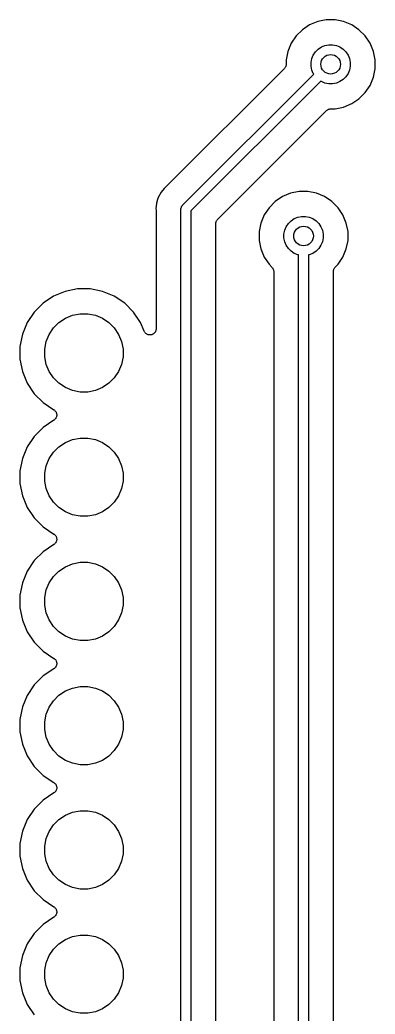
# Model space of a CAD drawing. Extents: x 1.71 to 9.75, y -6.32 to -1.22.
# Drawn here: x 5.953 to 6.239, y -4.639 to -3.839 of the extents above; entities that cross this region are included whole.
import ezdxf

# ---------------------------------------------------------------- set-up
doc = ezdxf.new("R2010")
doc.units = 0
doc.header["$MEASUREMENT"] = 0
doc.layers.add('BLACK', color=7, linetype='CONTINUOUS')

msp = doc.modelspace()

# ---------------------------------------------------------------- linework, layer by layer
at = {"layer": 'BLACK', "linetype": 'CONTINUOUS'}
for p, q in [((6.19257, -3.84063), (6.18607, -3.84332)), ((6.19948, -3.83925), (6.19257, -3.84063)), ((6.20652, -3.83925), (6.19948, -3.83925)), ((6.21343, -3.84063), (6.20652, -3.83925)), ((6.21993, -3.84332), (6.21343, -3.84063)), ((6.18021, -3.84723), (6.17523, -3.85221)), ((6.18607, -3.84332), (6.18021, -3.84723)), ((6.22579, -3.84723), (6.21993, -3.84332)), ((6.23077, -3.85221), (6.22579, -3.84723)), ((6.17523, -3.85221), (6.17132, -3.85807)), ((6.23468, -3.85807), (6.23077, -3.85221)), ((6.16863, -3.86457), (6.16725, -3.87148)), ((6.17132, -3.85807), (6.16863, -3.86457)), ((6.18904, -3.86754), (6.19077, -3.86496)), ((6.19077, -3.86496), (6.19296, -3.86277)), ((6.19296, -3.86277), (6.19554, -3.86104)), ((6.19554, -3.86104), (6.19841, -3.85986)), ((6.19841, -3.85986), (6.20145, -3.85925)), ((6.20145, -3.85925), (6.20455, -3.85925)), ((6.20455, -3.85925), (6.20759, -3.85986)), ((6.20759, -3.85986), (6.21046, -3.86104)), ((6.21046, -3.86104), (6.21304, -3.86277)), ((6.21304, -3.86277), (6.21523, -3.86496)), ((6.21523, -3.86496), (6.21696, -3.86754)), ((6.23737, -3.86457), (6.23468, -3.85807)), ((6.23875, -3.87148), (6.23737, -3.86457)), ((6.16725, -3.87148), (6.16725, -3.87474)), ((6.18725, -3.87345), (6.18786, -3.87041)), ((6.18786, -3.87041), (6.18904, -3.86754)), ((6.21696, -3.86754), (6.21814, -3.87041)), ((6.21814, -3.87041), (6.21875, -3.87345)), ((6.23875, -3.87852), (6.23875, -3.87148)), ((6.16579, -3.87827), (6.07064, -3.97342)), ((6.16608, -3.87791), (6.16579, -3.87827)), ((6.16638, -3.87756), (6.16608, -3.87791)), ((6.16639, -3.87754), (6.16638, -3.87756)), ((6.16641, -3.87752), (6.16639, -3.87754)), ((6.16663, -3.87711), (6.16641, -3.87752)), ((6.16685, -3.87671), (6.16663, -3.87711)), ((6.16686, -3.87668), (6.16685, -3.87671)), ((6.16687, -3.87666), (6.16686, -3.87668)), ((6.167, -3.87622), (6.16687, -3.87666)), ((6.16714, -3.87578), (6.167, -3.87622)), ((6.16715, -3.87575), (6.16714, -3.87578)), ((6.1672, -3.87527), (6.16715, -3.87572)), ((6.16715, -3.87572), (6.16715, -3.87575)), ((6.16725, -3.87481), (6.1672, -3.87527)), ((6.16725, -3.87474), (6.16725, -3.87475)), ((6.16725, -3.87475), (6.16725, -3.87475)), ((6.16725, -3.87475), (6.16725, -3.87475)), ((6.16725, -3.87475), (6.16725, -3.87481)), ((6.18725, -3.87655), (6.18725, -3.87345)), ((6.18786, -3.87959), (6.18725, -3.87655)), ((6.18904, -3.88246), (6.18786, -3.87959)), ((6.21814, -3.87959), (6.21696, -3.88246)), ((6.21875, -3.87655), (6.21814, -3.87959)), ((6.21875, -3.87345), (6.21875, -3.87655)), ((6.23737, -3.88543), (6.23875, -3.87852)), ((6.08391, -3.98843), (6.18938, -3.88296)), ((6.19504, -3.88862), (6.0906, -3.99306)), ((6.18938, -3.88296), (6.18904, -3.88246)), ((6.19554, -3.88896), (6.19504, -3.88862)), ((6.19841, -3.89014), (6.19554, -3.88896)), ((6.21046, -3.88896), (6.20759, -3.89014)), ((6.21304, -3.88723), (6.21046, -3.88896)), ((6.21523, -3.88504), (6.21304, -3.88723)), ((6.21696, -3.88246), (6.21523, -3.88504)), ((6.23468, -3.89193), (6.23737, -3.88543)), ((6.20145, -3.89075), (6.19841, -3.89014)), ((6.20455, -3.89075), (6.20145, -3.89075)), ((6.20759, -3.89014), (6.20455, -3.89075)), ((6.23077, -3.89779), (6.23468, -3.89193)), ((6.21993, -3.90668), (6.22579, -3.90277)), ((6.22579, -3.90277), (6.23077, -3.89779)), ((6.18868, -3.92326), (6.19973, -3.91221)), ((6.19973, -3.91221), (6.19974, -3.9122)), ((6.19974, -3.9122), (6.19978, -3.91216)), ((6.19974, -3.9122), (6.19974, -3.9122)), ((6.19974, -3.9122), (6.19974, -3.9122)), ((6.19978, -3.91216), (6.20014, -3.91187)), ((6.20014, -3.91187), (6.2005, -3.91158)), ((6.2005, -3.91158), (6.20052, -3.91157)), ((6.20052, -3.91157), (6.20054, -3.91155)), ((6.20054, -3.91155), (6.20095, -3.91134)), ((6.20095, -3.91134), (6.20136, -3.91113)), ((6.20136, -3.91113), (6.20138, -3.91112)), ((6.20138, -3.91112), (6.20141, -3.91111)), ((6.20141, -3.91111), (6.20185, -3.91098)), ((6.20185, -3.91098), (6.20229, -3.91084)), ((6.20229, -3.91084), (6.20232, -3.91084)), ((6.20232, -3.91084), (6.20234, -3.91083)), ((6.20234, -3.91083), (6.20281, -3.91079)), ((6.20281, -3.91079), (6.20326, -3.91075)), ((6.20326, -3.91075), (6.20652, -3.91075)), ((6.20652, -3.91075), (6.21343, -3.90937)), ((6.21343, -3.90937), (6.21993, -3.90668)), ((6.11206, -3.99988), (6.18868, -3.92326)), ((6.18868, -3.92326), (6.18868, -3.92326)), ((6.06895, -3.97507), (6.06655, -3.978)), ((6.06955, -3.97435), (6.06895, -3.97507)), ((6.06895, -3.97507), (6.06895, -3.97507)), ((6.07027, -3.97375), (6.06955, -3.97435)), ((6.07042, -3.9736), (6.07027, -3.97375)), ((6.07059, -3.97347), (6.07042, -3.9736)), ((6.07064, -3.97342), (6.07059, -3.97347)), ((6.06381, -3.98386), (6.06295, -3.9867)), ((6.06432, -3.98217), (6.06381, -3.98386)), ((6.06381, -3.98386), (6.06381, -3.98386)), ((6.06655, -3.978), (6.06432, -3.98217)), ((6.16427, -3.98152), (6.15841, -3.98543)), ((6.17077, -3.97883), (6.16427, -3.98152)), ((6.17768, -3.97745), (6.17077, -3.97883)), ((6.18472, -3.97745), (6.17768, -3.97745)), ((6.19163, -3.97883), (6.18472, -3.97745)), ((6.19813, -3.98152), (6.19163, -3.97883)), ((6.20399, -3.98543), (6.19813, -3.98152)), ((6.06295, -3.9867), (6.06248, -3.9914)), ((6.06248, -3.9914), (6.06258, -3.99233)), ((6.06258, -3.99233), (6.06258, -3.9924)), ((6.06258, -3.9924), (6.06258, -3.99262)), ((6.06258, -3.99262), (6.0626, -3.99282)), ((6.0626, -3.99282), (6.0626, -4.08786)), ((6.08258, -3.9914), (6.08266, -3.99062)), ((6.0826, -3.9916), (6.08258, -3.9914)), ((6.0826, -5.12354), (6.0826, -3.9916)), ((6.08266, -3.99062), (6.08289, -3.98986)), ((6.08289, -3.98986), (6.08312, -3.98942)), ((6.08312, -3.98942), (6.08326, -3.98917)), ((6.08326, -3.98917), (6.08376, -3.98856)), ((6.08376, -3.98856), (6.08391, -3.98843)), ((6.0906, -3.99306), (6.0906, -5.125)), ((6.15343, -3.99041), (6.14952, -3.99627)), ((6.15841, -3.98543), (6.15343, -3.99041)), ((6.20897, -3.99041), (6.20399, -3.98543)), ((6.21288, -3.99627), (6.20897, -3.99041)), ((6.111, -4.00144), (6.11123, -4.00104)), ((6.11123, -4.00104), (6.11145, -4.00063)), ((6.11145, -4.00063), (6.11146, -4.00061)), ((6.11146, -4.00061), (6.11147, -4.00059)), ((6.11147, -4.00059), (6.11177, -4.00023)), ((6.11177, -4.00023), (6.11206, -3.99988)), ((6.14952, -3.99627), (6.14683, -4.00277)), ((6.16897, -4.00316), (6.17116, -4.00097)), ((6.17116, -4.00097), (6.17374, -3.99924)), ((6.17374, -3.99924), (6.17661, -3.99806)), ((6.17661, -3.99806), (6.17965, -3.99745)), ((6.17965, -3.99745), (6.18275, -3.99745)), ((6.18275, -3.99745), (6.18579, -3.99806)), ((6.18579, -3.99806), (6.18866, -3.99924)), ((6.18866, -3.99924), (6.19124, -4.00097)), ((6.19124, -4.00097), (6.19343, -4.00316)), ((6.21557, -4.00277), (6.21288, -3.99627)), ((6.1106, -4.00334), (6.11065, -4.00288)), ((6.1106, -4.00339), (6.1106, -4.00334)), ((6.1106, -4.0034), (6.1106, -4.00339)), ((6.1106, -4.00339), (6.1106, -4.00339)), ((6.1106, -4.00341), (6.1106, -4.0034)), ((6.1106, -5.12378), (6.1106, -4.00341)), ((6.11065, -4.00288), (6.1107, -4.00242)), ((6.1107, -4.00242), (6.11071, -4.0024)), ((6.11071, -4.00237), (6.11085, -4.00193)), ((6.11071, -4.0024), (6.11071, -4.00237)), ((6.11085, -4.00193), (6.11098, -4.00149)), ((6.11098, -4.00149), (6.111, -4.00147)), ((6.111, -4.00147), (6.111, -4.00144)), ((6.14683, -4.00277), (6.14545, -4.00968)), ((6.16545, -4.01165), (6.16606, -4.00861)), ((6.16606, -4.00861), (6.16724, -4.00574)), ((6.16724, -4.00574), (6.16897, -4.00316)), ((6.19343, -4.00316), (6.19516, -4.00574)), ((6.19516, -4.00574), (6.19634, -4.00861)), ((6.19634, -4.00861), (6.19695, -4.01165)), ((6.21695, -4.00968), (6.21557, -4.00277)), ((6.14545, -4.00968), (6.14545, -4.01672)), ((6.14545, -4.01672), (6.14683, -4.02363)), ((6.16545, -4.01475), (6.16545, -4.01165)), ((6.16606, -4.01779), (6.16545, -4.01475)), ((6.19695, -4.01475), (6.19634, -4.01779)), ((6.19695, -4.01165), (6.19695, -4.01475)), ((6.21557, -4.02363), (6.21695, -4.01672)), ((6.21695, -4.01672), (6.21695, -4.00968)), ((6.14683, -4.02363), (6.14952, -4.03013)), ((6.16724, -4.02066), (6.16606, -4.01779)), ((6.16897, -4.02324), (6.16724, -4.02066)), ((6.17116, -4.02543), (6.16897, -4.02324)), ((6.19343, -4.02324), (6.19124, -4.02543)), ((6.19516, -4.02066), (6.19343, -4.02324)), ((6.19634, -4.01779), (6.19516, -4.02066)), ((6.21288, -4.03013), (6.21557, -4.02363)), ((6.14952, -4.03013), (6.15343, -4.03599)), ((6.17374, -4.02716), (6.17116, -4.02543)), ((6.17661, -4.02834), (6.17374, -4.02716)), ((6.1772, -4.02846), (6.17661, -4.02834)), ((6.1772, -4.8458), (6.1772, -4.02846)), ((6.18579, -4.02834), (6.1852, -4.02846)), ((6.1852, -4.02846), (6.1852, -4.84434)), ((6.18866, -4.02716), (6.18579, -4.02834)), ((6.19124, -4.02543), (6.18866, -4.02716)), ((6.20897, -4.03599), (6.21288, -4.03013)), ((6.15343, -4.03599), (6.15574, -4.03829)), ((6.15574, -4.03829), (6.15575, -4.0383)), ((6.15575, -4.0383), (6.15575, -4.0383)), ((6.15575, -4.0383), (6.15575, -4.0383)), ((6.15575, -4.0383), (6.15578, -4.03834)), ((6.15578, -4.03834), (6.15607, -4.0387)), ((6.15607, -4.0387), (6.15636, -4.03906)), ((6.15636, -4.03906), (6.15638, -4.03908)), ((6.15638, -4.03908), (6.15639, -4.0391)), ((6.15639, -4.0391), (6.15661, -4.03951)), ((6.15661, -4.03951), (6.15682, -4.03992)), ((6.15682, -4.03992), (6.15683, -4.03995)), ((6.15683, -4.03995), (6.15684, -4.03997)), ((6.15684, -4.03997), (6.15697, -4.04041)), ((6.15697, -4.04041), (6.1571, -4.04086)), ((6.1571, -4.04086), (6.15711, -4.04088)), ((6.15711, -4.04088), (6.15711, -4.04091)), ((6.15711, -4.04091), (6.15715, -4.04137)), ((6.20525, -4.0413), (6.2053, -4.04084)), ((6.2053, -4.04084), (6.20531, -4.04081)), ((6.20531, -4.04079), (6.20545, -4.04035)), ((6.20531, -4.04081), (6.20531, -4.04079)), ((6.20545, -4.04035), (6.20558, -4.0399)), ((6.20558, -4.0399), (6.2056, -4.03988)), ((6.2056, -4.03986), (6.20583, -4.03945)), ((6.2056, -4.03988), (6.2056, -4.03986)), ((6.20583, -4.03945), (6.20605, -4.03904)), ((6.20605, -4.03904), (6.20606, -4.03902)), ((6.20606, -4.03902), (6.20607, -4.039)), ((6.20607, -4.039), (6.20637, -4.03865)), ((6.20637, -4.03865), (6.20666, -4.03829)), ((6.20666, -4.03829), (6.20897, -4.03599)), ((6.15715, -4.04137), (6.1572, -4.04183)), ((6.1572, -4.04183), (6.1572, -4.84458)), ((6.2052, -4.04176), (6.20525, -4.0413)), ((6.2052, -4.04181), (6.2052, -4.04176)), ((6.2052, -4.04183), (6.2052, -4.04181)), ((6.2052, -4.04181), (6.2052, -4.04181)), ((6.2052, -4.04181), (6.2052, -4.04181)), ((6.2052, -4.83399), (6.2052, -4.04183)), ((5.99943, -4.0558), (5.98948, -4.05778)), ((6.00957, -4.0558), (5.99943, -4.0558)), ((6.01952, -4.05778), (6.00957, -4.0558)), ((5.98011, -4.06166), (5.97167, -4.0673)), ((5.98948, -4.05778), (5.98011, -4.06166)), ((6.02889, -4.06166), (6.01952, -4.05778)), ((6.03733, -4.0673), (6.02889, -4.06166)), ((5.97167, -4.0673), (5.9645, -4.07447)), ((6.0445, -4.07447), (6.03733, -4.0673)), ((5.9645, -4.07447), (5.95886, -4.08291)), ((5.98442, -4.08284), (5.98958, -4.07939)), ((5.98958, -4.07939), (5.99531, -4.07701)), ((5.99531, -4.07701), (6.0014, -4.0758)), ((6.0014, -4.0758), (6.0076, -4.0758)), ((6.0076, -4.0758), (6.01369, -4.07701)), ((6.01369, -4.07701), (6.01942, -4.07939)), ((6.01942, -4.07939), (6.02458, -4.08284)), ((6.05014, -4.08291), (6.0445, -4.07447)), ((5.95886, -4.08291), (5.95498, -4.09228)), ((5.97659, -4.09238), (5.98004, -4.08722)), ((5.98004, -4.08722), (5.98442, -4.08284)), ((6.02458, -4.08284), (6.02896, -4.08722)), ((6.02896, -4.08722), (6.03241, -4.09238)), ((6.05298, -4.08978), (6.05014, -4.08291)), ((6.06249, -4.0889), (6.06234, -4.08938)), ((6.06254, -4.08843), (6.06249, -4.08889)), ((6.06249, -4.08889), (6.06249, -4.0889)), ((6.06249, -4.0889), (6.06249, -4.0889)), ((6.0626, -4.08793), (6.06254, -4.08843)), ((6.0626, -4.08786), (6.0626, -4.08792)), ((6.0626, -4.08792), (6.0626, -4.08792)), ((6.0626, -4.08792), (6.0626, -4.08792)), ((6.0626, -4.08792), (6.0626, -4.08793)), ((5.95498, -4.09228), (5.953, -4.10223)), ((5.97421, -4.09811), (5.97659, -4.09238)), ((6.03241, -4.09238), (6.03479, -4.09811)), ((6.05321, -4.0902), (6.05298, -4.08978)), ((6.05344, -4.09063), (6.05321, -4.0902)), ((6.05344, -4.09064), (6.05344, -4.09063)), ((6.05344, -4.09063), (6.05344, -4.09063)), ((6.05374, -4.091), (6.05344, -4.09064)), ((6.05405, -4.09139), (6.05374, -4.091)), ((6.05406, -4.09139), (6.05405, -4.09139)), ((6.05443, -4.0917), (6.05406, -4.09139)), ((6.05406, -4.09139), (6.05406, -4.09139)), ((6.0548, -4.09201), (6.05443, -4.0917)), ((6.05481, -4.09201), (6.0548, -4.09201)), ((6.05523, -4.09224), (6.05481, -4.09201)), ((6.05481, -4.09201), (6.05481, -4.09201)), ((6.05566, -4.09247), (6.05523, -4.09224)), ((6.05567, -4.09247), (6.05566, -4.09247)), ((6.05567, -4.09248), (6.05567, -4.09247)), ((6.05612, -4.09261), (6.05567, -4.09248)), ((6.05659, -4.09276), (6.05612, -4.09261)), ((6.0566, -4.09276), (6.05659, -4.09276)), ((6.05707, -4.09281), (6.0566, -4.09276)), ((6.0566, -4.09276), (6.0566, -4.09276)), ((6.05757, -4.09286), (6.05707, -4.09281)), ((6.05805, -4.09282), (6.05757, -4.09286)), ((6.05757, -4.09286), (6.05757, -4.09286)), ((6.05757, -4.09286), (6.05757, -4.09286)), ((6.05854, -4.09277), (6.05805, -4.09282)), ((6.05855, -4.09277), (6.05854, -4.09277)), ((6.05854, -4.09277), (6.05854, -4.09277)), ((6.05901, -4.09264), (6.05855, -4.09277)), ((6.05947, -4.0925), (6.05901, -4.09264)), ((6.05948, -4.0925), (6.05947, -4.0925)), ((6.0599, -4.09228), (6.05948, -4.0925)), ((6.05948, -4.0925), (6.05948, -4.0925)), ((6.06034, -4.09205), (6.0599, -4.09228)), ((6.06035, -4.09204), (6.06034, -4.09204)), ((6.06034, -4.09204), (6.06034, -4.09205)), ((6.0607, -4.09175), (6.06035, -4.09204)), ((6.0611, -4.09144), (6.0607, -4.09175)), ((6.06141, -4.09106), (6.0611, -4.09143)), ((6.0611, -4.09143), (6.0611, -4.09143)), ((6.0611, -4.09143), (6.0611, -4.09144)), ((6.06173, -4.09069), (6.06141, -4.09106)), ((6.06196, -4.09026), (6.06173, -4.09068)), ((6.06173, -4.09068), (6.06173, -4.09068)), ((6.06173, -4.09068), (6.06173, -4.09069)), ((6.0622, -4.08983), (6.06196, -4.09026)), ((6.06234, -4.08938), (6.0622, -4.08983)), ((6.0622, -4.08983), (6.0622, -4.08983)), ((6.0622, -4.08983), (6.0622, -4.08983)), ((5.953, -4.10223), (5.953, -4.11237)), ((5.973, -4.1042), (5.97421, -4.09811)), ((5.973, -4.1104), (5.973, -4.1042)), ((6.03479, -4.09811), (6.036, -4.1042)), ((6.036, -4.1042), (6.036, -4.1104)), ((5.953, -4.11237), (5.95498, -4.12232)), ((5.97421, -4.11649), (5.973, -4.1104)), ((6.036, -4.1104), (6.03479, -4.11649)), ((5.97659, -4.12222), (5.97421, -4.11649)), ((6.03479, -4.11649), (6.03241, -4.12222)), ((5.95498, -4.12232), (5.95886, -4.13169)), ((5.98004, -4.12738), (5.97659, -4.12222)), ((5.98442, -4.13176), (5.98004, -4.12738)), ((6.02896, -4.12738), (6.02458, -4.13176)), ((6.03241, -4.12222), (6.02896, -4.12738)), ((5.95886, -4.13169), (5.9645, -4.14013)), ((5.98958, -4.13521), (5.98442, -4.13176)), ((5.99531, -4.13759), (5.98958, -4.13521)), ((6.01942, -4.13521), (6.01369, -4.13759)), ((6.02458, -4.13176), (6.01942, -4.13521)), ((5.9645, -4.14013), (5.97167, -4.1473)), ((6.0014, -4.1388), (5.99531, -4.13759)), ((6.0076, -4.1388), (6.0014, -4.1388)), ((6.01369, -4.13759), (6.0076, -4.1388)), ((5.97167, -4.1473), (5.98042, -4.15314)), ((5.98042, -4.15314), (5.98045, -4.15317)), ((5.98045, -4.15317), (5.98045, -4.15317)), ((5.98045, -4.15317), (5.98045, -4.15317)), ((5.98045, -4.15317), (5.98048, -4.15318)), ((5.98048, -4.15318), (5.98084, -4.15349)), ((5.98115, -4.16086), (5.98078, -4.16116)), ((5.98084, -4.15349), (5.9812, -4.15379)), ((5.98116, -4.16085), (5.98115, -4.16086)), ((5.98117, -4.16084), (5.98116, -4.16085)), ((5.98147, -4.16048), (5.98117, -4.16084)), ((5.9812, -4.15379), (5.98121, -4.1538)), ((5.98121, -4.1538), (5.98122, -4.15381)), ((5.98122, -4.15381), (5.98152, -4.15418)), ((5.98178, -4.16011), (5.98147, -4.16048)), ((5.98152, -4.15418), (5.98182, -4.15455)), ((5.98179, -4.16009), (5.98178, -4.1601)), ((5.98178, -4.1601), (5.98178, -4.16011)), ((5.98202, -4.15967), (5.98179, -4.16009)), ((5.98182, -4.15455), (5.98182, -4.15456)), ((5.98182, -4.15456), (5.98183, -4.15457)), ((5.98183, -4.15457), (5.98205, -4.15499)), ((5.98224, -4.15925), (5.98202, -4.15967)), ((5.98205, -4.15499), (5.98227, -4.15541)), ((5.98225, -4.15924), (5.98224, -4.15925)), ((5.98239, -4.15877), (5.98225, -4.15923)), ((5.98225, -4.15923), (5.98225, -4.15924)), ((5.98227, -4.15541), (5.98227, -4.15543)), ((5.98227, -4.15543), (5.98228, -4.15544)), ((5.98228, -4.15544), (5.98241, -4.15589)), ((5.98254, -4.15832), (5.98239, -4.15877)), ((5.98241, -4.15589), (5.98255, -4.15635)), ((5.98259, -4.15782), (5.98254, -4.15829)), ((5.98254, -4.15829), (5.98254, -4.15831)), ((5.98254, -4.15831), (5.98254, -4.15832)), ((5.98255, -4.15635), (5.98255, -4.15636)), ((5.98255, -4.15636), (5.98255, -4.15638)), ((5.98255, -4.15638), (5.9826, -4.15685)), ((5.98264, -4.15735), (5.98259, -4.15782)), ((5.9826, -4.15685), (5.98264, -4.15732)), ((5.98264, -4.15732), (5.98264, -4.15733)), ((5.98264, -4.15733), (5.98264, -4.15735)), ((5.97167, -4.1673), (5.9645, -4.17447)), ((5.98042, -4.16146), (5.97167, -4.1673)), ((5.98078, -4.16116), (5.98042, -4.16146)), ((5.9645, -4.17447), (5.95886, -4.18291)), ((5.98958, -4.17939), (5.99531, -4.17701)), ((5.99531, -4.17701), (6.0014, -4.1758)), ((6.0014, -4.1758), (6.0076, -4.1758)), ((6.0076, -4.1758), (6.01369, -4.17701)), ((6.01369, -4.17701), (6.01942, -4.17939)), ((5.95886, -4.18291), (5.95498, -4.19228)), ((5.98004, -4.18722), (5.98442, -4.18284)), ((5.98442, -4.18284), (5.98958, -4.17939)), ((6.01942, -4.17939), (6.02458, -4.18284)), ((6.02458, -4.18284), (6.02896, -4.18722)), ((5.95498, -4.19228), (5.953, -4.20223)), ((5.97421, -4.19811), (5.97659, -4.19238)), ((5.97659, -4.19238), (5.98004, -4.18722)), ((6.02896, -4.18722), (6.03241, -4.19238)), ((6.03241, -4.19238), (6.03479, -4.19811)), ((5.973, -4.2042), (5.97421, -4.19811)), ((6.03479, -4.19811), (6.036, -4.2042)), ((5.953, -4.20223), (5.953, -4.21237)), ((5.973, -4.2104), (5.973, -4.2042)), ((6.036, -4.2042), (6.036, -4.2104)), ((5.953, -4.21237), (5.95498, -4.22232)), ((5.97421, -4.21649), (5.973, -4.2104)), ((5.97659, -4.22222), (5.97421, -4.21649)), ((6.03479, -4.21649), (6.03241, -4.22222)), ((6.036, -4.2104), (6.03479, -4.21649)), ((5.95498, -4.22232), (5.95886, -4.23169)), ((5.98004, -4.22738), (5.97659, -4.22222)), ((6.03241, -4.22222), (6.02896, -4.22738)), ((5.95886, -4.23169), (5.9645, -4.24013)), ((5.98442, -4.23176), (5.98004, -4.22738)), ((5.98958, -4.23521), (5.98442, -4.23176)), ((6.02458, -4.23176), (6.01942, -4.23521)), ((6.02896, -4.22738), (6.02458, -4.23176)), ((5.9645, -4.24013), (5.97167, -4.2473)), ((5.99531, -4.23759), (5.98958, -4.23521)), ((6.0014, -4.2388), (5.99531, -4.23759)), ((6.0076, -4.2388), (6.0014, -4.2388)), ((6.01369, -4.23759), (6.0076, -4.2388)), ((6.01942, -4.23521), (6.01369, -4.23759)), ((5.97167, -4.2473), (5.98042, -4.25314)), ((5.98042, -4.25314), (5.98045, -4.25317)), ((5.98045, -4.25317), (5.98045, -4.25317)), ((5.98045, -4.25317), (5.98045, -4.25317)), ((5.98045, -4.25317), (5.98048, -4.25318)), ((5.98048, -4.25318), (5.98084, -4.25349)), ((5.98084, -4.25349), (5.9812, -4.25379)), ((5.9812, -4.25379), (5.98121, -4.2538)), ((5.98121, -4.2538), (5.98122, -4.25381)), ((5.98122, -4.25381), (5.98152, -4.25418)), ((5.98152, -4.25418), (5.98182, -4.25455)), ((5.98182, -4.25455), (5.98182, -4.25456)), ((5.98182, -4.25456), (5.98183, -4.25457)), ((5.98183, -4.25457), (5.98205, -4.25499)), ((5.98205, -4.25499), (5.98227, -4.25541)), ((5.98227, -4.25541), (5.98227, -4.25543)), ((5.98227, -4.25543), (5.98228, -4.25544)), ((5.98228, -4.25544), (5.98241, -4.25589)), ((5.98241, -4.25589), (5.98255, -4.25635)), ((5.98255, -4.25635), (5.98255, -4.25636)), ((5.98255, -4.25636), (5.98255, -4.25638)), ((5.98255, -4.25638), (5.9826, -4.25685)), ((5.9826, -4.25685), (5.98264, -4.25732)), ((5.98042, -4.26146), (5.97167, -4.2673)), ((5.98078, -4.26116), (5.98042, -4.26146)), ((5.98115, -4.26086), (5.98078, -4.26116)), ((5.98116, -4.26085), (5.98115, -4.26086)), ((5.98117, -4.26084), (5.98116, -4.26085)), ((5.98147, -4.26048), (5.98117, -4.26084)), ((5.98178, -4.26011), (5.98147, -4.26048)), ((5.98179, -4.26009), (5.98178, -4.2601)), ((5.98178, -4.2601), (5.98178, -4.26011)), ((5.98202, -4.25967), (5.98179, -4.26009)), ((5.98224, -4.25925), (5.98202, -4.25967)), ((5.98225, -4.25924), (5.98224, -4.25925)), ((5.98239, -4.25877), (5.98225, -4.25923)), ((5.98225, -4.25923), (5.98225, -4.25924)), ((5.98254, -4.25832), (5.98239, -4.25877)), ((5.98259, -4.25782), (5.98254, -4.25829)), ((5.98254, -4.25829), (5.98254, -4.25831)), ((5.98254, -4.25831), (5.98254, -4.25832)), ((5.98264, -4.25735), (5.98259, -4.25782)), ((5.98264, -4.25732), (5.98264, -4.25733)), ((5.98264, -4.25733), (5.98264, -4.25735)), ((5.97167, -4.2673), (5.9645, -4.27447)), ((5.9645, -4.27447), (5.95886, -4.28291)), ((5.98442, -4.28284), (5.98958, -4.27939)), ((5.98958, -4.27939), (5.99531, -4.27701)), ((5.99531, -4.27701), (6.0014, -4.2758)), ((6.0014, -4.2758), (6.0076, -4.2758)), ((6.0076, -4.2758), (6.01369, -4.27701)), ((6.01369, -4.27701), (6.01942, -4.27939)), ((6.01942, -4.27939), (6.02458, -4.28284)), ((5.95886, -4.28291), (5.95498, -4.29228)), ((5.97659, -4.29238), (5.98004, -4.28722)), ((5.98004, -4.28722), (5.98442, -4.28284)), ((6.02458, -4.28284), (6.02896, -4.28722)), ((6.02896, -4.28722), (6.03241, -4.29238)), ((5.95498, -4.29228), (5.953, -4.30223)), ((5.97421, -4.29811), (5.97659, -4.29238)), ((6.03241, -4.29238), (6.03479, -4.29811)), ((5.953, -4.30223), (5.953, -4.31237)), ((5.973, -4.3042), (5.97421, -4.29811)), ((5.973, -4.3104), (5.973, -4.3042)), ((6.03479, -4.29811), (6.036, -4.3042)), ((6.036, -4.3042), (6.036, -4.3104)), ((5.953, -4.31237), (5.95498, -4.32232)), ((5.97421, -4.31649), (5.973, -4.3104)), ((6.036, -4.3104), (6.03479, -4.31649)), ((5.97659, -4.32222), (5.97421, -4.31649)), ((6.03479, -4.31649), (6.03241, -4.32222)), ((5.95498, -4.32232), (5.95886, -4.33169)), ((5.98004, -4.32738), (5.97659, -4.32222)), ((5.98442, -4.33176), (5.98004, -4.32738)), ((6.02896, -4.32738), (6.02458, -4.33176)), ((6.03241, -4.32222), (6.02896, -4.32738)), ((5.95886, -4.33169), (5.9645, -4.34013)), ((5.98958, -4.33521), (5.98442, -4.33176)), ((5.99531, -4.33759), (5.98958, -4.33521)), ((6.01942, -4.33521), (6.01369, -4.33759)), ((6.02458, -4.33176), (6.01942, -4.33521)), ((5.9645, -4.34013), (5.97167, -4.3473)), ((6.0014, -4.3388), (5.99531, -4.33759)), ((6.0076, -4.3388), (6.0014, -4.3388)), ((6.01369, -4.33759), (6.0076, -4.3388)), ((5.97167, -4.3473), (5.98042, -4.35314)), ((5.98042, -4.35314), (5.98045, -4.35317)), ((5.98078, -4.36116), (5.98042, -4.36146)), ((5.98045, -4.35317), (5.98045, -4.35317)), ((5.98045, -4.35317), (5.98045, -4.35317)), ((5.98045, -4.35317), (5.98048, -4.35318)), ((5.98048, -4.35318), (5.98084, -4.35349)), ((5.98115, -4.36086), (5.98078, -4.36116)), ((5.98084, -4.35349), (5.9812, -4.35379)), ((5.98116, -4.36085), (5.98115, -4.36086)), ((5.98117, -4.36084), (5.98116, -4.36085)), ((5.98147, -4.36048), (5.98117, -4.36084)), ((5.9812, -4.35379), (5.98121, -4.3538)), ((5.98121, -4.3538), (5.98122, -4.35381)), ((5.98122, -4.35381), (5.98152, -4.35418)), ((5.98178, -4.36011), (5.98147, -4.36048)), ((5.98152, -4.35418), (5.98182, -4.35455)), ((5.98179, -4.36009), (5.98178, -4.3601)), ((5.98178, -4.3601), (5.98178, -4.36011)), ((5.98202, -4.35967), (5.98179, -4.36009)), ((5.98182, -4.35455), (5.98182, -4.35456)), ((5.98182, -4.35456), (5.98183, -4.35457)), ((5.98183, -4.35457), (5.98205, -4.35499)), ((5.98224, -4.35925), (5.98202, -4.35967)), ((5.98205, -4.35499), (5.98227, -4.35541)), ((5.98225, -4.35924), (5.98224, -4.35925)), ((5.98239, -4.35877), (5.98225, -4.35923)), ((5.98225, -4.35923), (5.98225, -4.35924)), ((5.98227, -4.35541), (5.98227, -4.35543)), ((5.98227, -4.35543), (5.98228, -4.35544)), ((5.98228, -4.35544), (5.98241, -4.35589)), ((5.98254, -4.35832), (5.98239, -4.35877)), ((5.98241, -4.35589), (5.98255, -4.35635)), ((5.98259, -4.35782), (5.98254, -4.35829)), ((5.98254, -4.35829), (5.98254, -4.35831)), ((5.98254, -4.35831), (5.98254, -4.35832)), ((5.98255, -4.35635), (5.98255, -4.35636)), ((5.98255, -4.35636), (5.98255, -4.35638)), ((5.98255, -4.35638), (5.9826, -4.35685)), ((5.98264, -4.35735), (5.98259, -4.35782)), ((5.9826, -4.35685), (5.98264, -4.35732)), ((5.98264, -4.35732), (5.98264, -4.35733)), ((5.98264, -4.35733), (5.98264, -4.35735)), ((5.97167, -4.3673), (5.9645, -4.37447)), ((5.98042, -4.36146), (5.97167, -4.3673)), ((5.9645, -4.37447), (5.95886, -4.38291)), ((5.98958, -4.37939), (5.99531, -4.37701)), ((5.99531, -4.37701), (6.0014, -4.3758)), ((6.0014, -4.3758), (6.0076, -4.3758)), ((6.0076, -4.3758), (6.01369, -4.37701)), ((6.01369, -4.37701), (6.01942, -4.37939)), ((5.95886, -4.38291), (5.95498, -4.39228)), ((5.98004, -4.38722), (5.98442, -4.38284)), ((5.98442, -4.38284), (5.98958, -4.37939)), ((6.01942, -4.37939), (6.02458, -4.38284)), ((6.02458, -4.38284), (6.02896, -4.38722)), ((5.95498, -4.39228), (5.953, -4.40223)), ((5.97421, -4.39811), (5.97659, -4.39238)), ((5.97659, -4.39238), (5.98004, -4.38722)), ((6.02896, -4.38722), (6.03241, -4.39238)), ((6.03241, -4.39238), (6.03479, -4.39811)), ((5.973, -4.4042), (5.97421, -4.39811)), ((6.03479, -4.39811), (6.036, -4.4042)), ((5.953, -4.40223), (5.953, -4.41237)), ((5.973, -4.4104), (5.973, -4.4042)), ((6.036, -4.4042), (6.036, -4.4104)), ((5.953, -4.41237), (5.95498, -4.42232)), ((5.97421, -4.41649), (5.973, -4.4104)), ((5.97659, -4.42222), (5.97421, -4.41649)), ((6.03479, -4.41649), (6.03241, -4.42222)), ((6.036, -4.4104), (6.03479, -4.41649)), ((5.95498, -4.42232), (5.95886, -4.43169)), ((5.98004, -4.42738), (5.97659, -4.42222)), ((6.03241, -4.42222), (6.02896, -4.42738)), ((5.95886, -4.43169), (5.9645, -4.44013)), ((5.98442, -4.43176), (5.98004, -4.42738)), ((5.98958, -4.43521), (5.98442, -4.43176)), ((6.02458, -4.43176), (6.01942, -4.43521)), ((6.02896, -4.42738), (6.02458, -4.43176)), ((5.9645, -4.44013), (5.97167, -4.4473)), ((5.99531, -4.43759), (5.98958, -4.43521)), ((6.0014, -4.4388), (5.99531, -4.43759)), ((6.0076, -4.4388), (6.0014, -4.4388)), ((6.01369, -4.43759), (6.0076, -4.4388)), ((6.01942, -4.43521), (6.01369, -4.43759)), ((5.97167, -4.4473), (5.98042, -4.45314)), ((5.98042, -4.45314), (5.98045, -4.45317)), ((5.98045, -4.45317), (5.98045, -4.45317)), ((5.98045, -4.45317), (5.98045, -4.45317)), ((5.98045, -4.45317), (5.98048, -4.45318)), ((5.98048, -4.45318), (5.98084, -4.45349)), ((5.98084, -4.45349), (5.9812, -4.45379)), ((5.9812, -4.45379), (5.98121, -4.4538)), ((5.98121, -4.4538), (5.98122, -4.45381)), ((5.98122, -4.45381), (5.98152, -4.45418)), ((5.98152, -4.45418), (5.98182, -4.45455)), ((5.98182, -4.45455), (5.98182, -4.45456)), ((5.98182, -4.45456), (5.98183, -4.45457)), ((5.98183, -4.45457), (5.98205, -4.45499)), ((5.98205, -4.45499), (5.98227, -4.45541)), ((5.98227, -4.45541), (5.98227, -4.45543)), ((5.98227, -4.45543), (5.98228, -4.45544)), ((5.98228, -4.45544), (5.98241, -4.45589)), ((5.98241, -4.45589), (5.98255, -4.45635)), ((5.98255, -4.45635), (5.98255, -4.45636)), ((5.98255, -4.45636), (5.98255, -4.45638)), ((5.98255, -4.45638), (5.9826, -4.45685)), ((5.9826, -4.45685), (5.98264, -4.45732)), ((5.98042, -4.46146), (5.97167, -4.4673)), ((5.98078, -4.46116), (5.98042, -4.46146)), ((5.98115, -4.46086), (5.98078, -4.46116)), ((5.98116, -4.46085), (5.98115, -4.46086)), ((5.98117, -4.46084), (5.98116, -4.46085)), ((5.98147, -4.46048), (5.98117, -4.46084)), ((5.98178, -4.46011), (5.98147, -4.46048)), ((5.98179, -4.46009), (5.98178, -4.4601)), ((5.98178, -4.4601), (5.98178, -4.46011)), ((5.98202, -4.45967), (5.98179, -4.46009)), ((5.98224, -4.45925), (5.98202, -4.45967)), ((5.98225, -4.45924), (5.98224, -4.45925)), ((5.98239, -4.45877), (5.98225, -4.45923)), ((5.98225, -4.45923), (5.98225, -4.45924)), ((5.98254, -4.45832), (5.98239, -4.45877)), ((5.98259, -4.45782), (5.98254, -4.45829)), ((5.98254, -4.45829), (5.98254, -4.45831)), ((5.98254, -4.45831), (5.98254, -4.45832)), ((5.98264, -4.45735), (5.98259, -4.45782)), ((5.98264, -4.45732), (5.98264, -4.45733)), ((5.98264, -4.45733), (5.98264, -4.45735)), ((5.97167, -4.4673), (5.9645, -4.47447)), ((5.9645, -4.47447), (5.95886, -4.48291)), ((5.98442, -4.48284), (5.98958, -4.47939)), ((5.98958, -4.47939), (5.99531, -4.47701)), ((5.99531, -4.47701), (6.0014, -4.4758)), ((6.0014, -4.4758), (6.0076, -4.4758)), ((6.0076, -4.4758), (6.01369, -4.47701)), ((6.01369, -4.47701), (6.01942, -4.47939)), ((6.01942, -4.47939), (6.02458, -4.48284)), ((5.95886, -4.48291), (5.95498, -4.49228)), ((5.97659, -4.49238), (5.98004, -4.48722)), ((5.98004, -4.48722), (5.98442, -4.48284)), ((6.02458, -4.48284), (6.02896, -4.48722)), ((6.02896, -4.48722), (6.03241, -4.49238)), ((5.95498, -4.49228), (5.953, -4.50223)), ((5.97421, -4.49811), (5.97659, -4.49238)), ((6.03241, -4.49238), (6.03479, -4.49811)), ((5.953, -4.50223), (5.953, -4.51237)), ((5.973, -4.5042), (5.97421, -4.49811)), ((5.973, -4.5104), (5.973, -4.5042)), ((6.03479, -4.49811), (6.036, -4.5042)), ((6.036, -4.5042), (6.036, -4.5104)), ((5.953, -4.51237), (5.95498, -4.52232)), ((5.97421, -4.51649), (5.973, -4.5104)), ((6.036, -4.5104), (6.03479, -4.51649)), ((5.97659, -4.52222), (5.97421, -4.51649)), ((6.03479, -4.51649), (6.03241, -4.52222)), ((5.95498, -4.52232), (5.95886, -4.53169)), ((5.98004, -4.52738), (5.97659, -4.52222)), ((5.98442, -4.53176), (5.98004, -4.52738)), ((6.02896, -4.52738), (6.02458, -4.53176)), ((6.03241, -4.52222), (6.02896, -4.52738)), ((5.95886, -4.53169), (5.9645, -4.54013)), ((5.98958, -4.53521), (5.98442, -4.53176)), ((5.99531, -4.53759), (5.98958, -4.53521)), ((6.01942, -4.53521), (6.01369, -4.53759)), ((6.02458, -4.53176), (6.01942, -4.53521)), ((5.9645, -4.54013), (5.97167, -4.5473)), ((6.0014, -4.5388), (5.99531, -4.53759)), ((6.0076, -4.5388), (6.0014, -4.5388)), ((6.01369, -4.53759), (6.0076, -4.5388)), ((5.97167, -4.5473), (5.98042, -4.55314)), ((5.98042, -4.55314), (5.98045, -4.55317)), ((5.98045, -4.55317), (5.98045, -4.55317)), ((5.98045, -4.55317), (5.98045, -4.55317)), ((5.98045, -4.55317), (5.98048, -4.55318)), ((5.98048, -4.55318), (5.98084, -4.55349)), ((5.98078, -4.56116), (5.98042, -4.56146)), ((5.98115, -4.56086), (5.98078, -4.56116)), ((5.98084, -4.55349), (5.9812, -4.55379)), ((5.98116, -4.56085), (5.98115, -4.56086)), ((5.98117, -4.56084), (5.98116, -4.56085)), ((5.98147, -4.56048), (5.98117, -4.56084)), ((5.9812, -4.55379), (5.98121, -4.5538)), ((5.98121, -4.5538), (5.98122, -4.55381)), ((5.98122, -4.55381), (5.98152, -4.55418)), ((5.98178, -4.56011), (5.98147, -4.56048)), ((5.98152, -4.55418), (5.98182, -4.55455)), ((5.98179, -4.56009), (5.98178, -4.5601)), ((5.98178, -4.5601), (5.98178, -4.56011)), ((5.98202, -4.55967), (5.98179, -4.56009)), ((5.98182, -4.55455), (5.98182, -4.55456)), ((5.98182, -4.55456), (5.98183, -4.55457)), ((5.98183, -4.55457), (5.98205, -4.55499)), ((5.98224, -4.55925), (5.98202, -4.55967)), ((5.98205, -4.55499), (5.98227, -4.55541)), ((5.98225, -4.55924), (5.98224, -4.55925)), ((5.98239, -4.55877), (5.98225, -4.55923)), ((5.98225, -4.55923), (5.98225, -4.55924)), ((5.98227, -4.55541), (5.98227, -4.55543)), ((5.98227, -4.55543), (5.98228, -4.55544)), ((5.98228, -4.55544), (5.98241, -4.55589)), ((5.98254, -4.55832), (5.98239, -4.55877)), ((5.98241, -4.55589), (5.98255, -4.55635)), ((5.98259, -4.55782), (5.98254, -4.55829)), ((5.98254, -4.55829), (5.98254, -4.55831)), ((5.98254, -4.55831), (5.98254, -4.55832)), ((5.98255, -4.55635), (5.98255, -4.55636)), ((5.98255, -4.55636), (5.98255, -4.55638)), ((5.98255, -4.55638), (5.9826, -4.55685)), ((5.98264, -4.55735), (5.98259, -4.55782)), ((5.9826, -4.55685), (5.98264, -4.55732)), ((5.98264, -4.55732), (5.98264, -4.55733)), ((5.98264, -4.55733), (5.98264, -4.55735)), ((5.97167, -4.5673), (5.9645, -4.57447)), ((5.98042, -4.56146), (5.97167, -4.5673)), ((5.9645, -4.57447), (5.95886, -4.58291)), ((5.98958, -4.57939), (5.99531, -4.57701)), ((5.99531, -4.57701), (6.0014, -4.5758)), ((6.0014, -4.5758), (6.0076, -4.5758)), ((6.0076, -4.5758), (6.01369, -4.57701)), ((6.01369, -4.57701), (6.01942, -4.57939)), ((5.95886, -4.58291), (5.95498, -4.59228)), ((5.98004, -4.58722), (5.98442, -4.58284)), ((5.98442, -4.58284), (5.98958, -4.57939)), ((6.01942, -4.57939), (6.02458, -4.58284)), ((6.02458, -4.58284), (6.02896, -4.58722)), ((5.95498, -4.59228), (5.953, -4.60223)), ((5.97421, -4.59811), (5.97659, -4.59238)), ((5.97659, -4.59238), (5.98004, -4.58722)), ((6.02896, -4.58722), (6.03241, -4.59238)), ((6.03241, -4.59238), (6.03479, -4.59811)), ((5.973, -4.6042), (5.97421, -4.59811)), ((6.03479, -4.59811), (6.036, -4.6042)), ((5.953, -4.60223), (5.953, -4.61237)), ((5.973, -4.6104), (5.973, -4.6042)), ((6.036, -4.6042), (6.036, -4.6104)), ((5.953, -4.61237), (5.95498, -4.62232)), ((5.97421, -4.61649), (5.973, -4.6104)), ((5.97659, -4.62222), (5.97421, -4.61649)), ((6.03479, -4.61649), (6.03241, -4.62222)), ((6.036, -4.6104), (6.03479, -4.61649)), ((5.95498, -4.62232), (5.95886, -4.63169)), ((5.98004, -4.62738), (5.97659, -4.62222)), ((6.03241, -4.62222), (6.02896, -4.62738)), ((5.95886, -4.63169), (5.9645, -4.64013)), ((5.98442, -4.63176), (5.98004, -4.62738)), ((5.98958, -4.63521), (5.98442, -4.63176)), ((6.02458, -4.63176), (6.01942, -4.63521)), ((6.02896, -4.62738), (6.02458, -4.63176)), ((5.99531, -4.63759), (5.98958, -4.63521)), ((6.0014, -4.6388), (5.99531, -4.63759)), ((6.0076, -4.6388), (6.0014, -4.6388)), ((6.01369, -4.63759), (6.0076, -4.6388)), ((6.01942, -4.63521), (6.01369, -4.63759))]:
    msp.add_line(p, q, dxfattribs=at)
at = {"layer": 'BLACK'}
for centre in [(6.203, -3.875), (6.1812, -4.0132)]:
    msp.add_circle(centre, 0.00787, dxfattribs=at)

doc.saveas('drawing.dxf')
